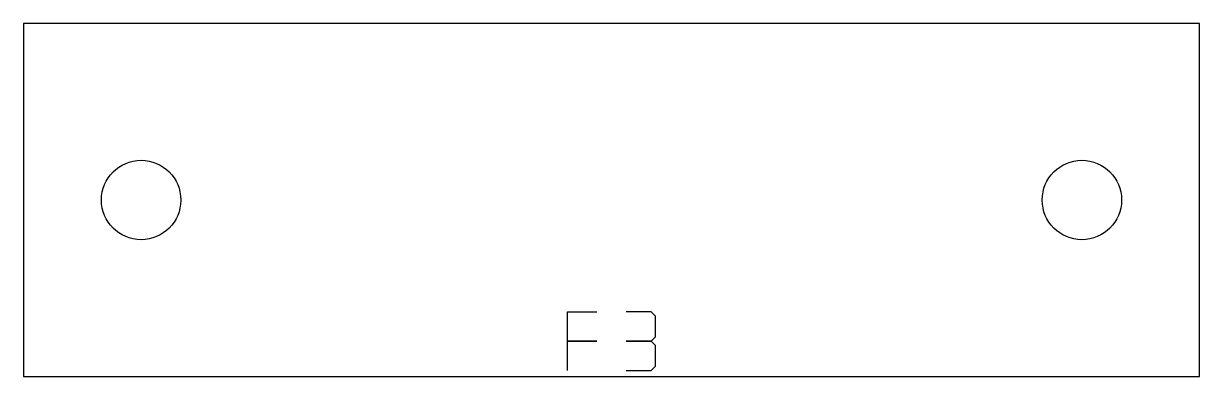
# Model space of a CAD drawing. Header units: millimetres. Extents: x -40 to 160, y 250 to 310.
import ezdxf

# ---------------------------------------------------------------- set-up
doc = ezdxf.new("R2010")
doc.units = ezdxf.units.MM

msp = doc.modelspace()

# ---------------------------------------------------------------- linework, layer by layer
at = {"color": 7, "linetype": 'Continuous', "lineweight": 25}
for p, q in [((160, 310), (-40, 310)), ((-40, 310), (-40, 250)), ((160, 250), (160, 310)), ((-40, 250), (160, 250))]:
    msp.add_line(p, q, dxfattribs=at)
for centre in [(-20, 280), (140, 280)]:
    msp.add_circle(centre, 6.75, dxfattribs=at)
at = {"layer": 'MARK'}
for p, q in [((52.5, 256), (52.5, 261)), ((52.5, 261), (57.5, 261)), ((66.75, 261), (62.5, 261)), ((67.5, 260.25), (66.75, 261)), ((67.5, 256.75), (67.5, 260.25)), ((52.5, 251), (52.5, 256)), ((52.5, 256), (57.5, 256)), ((57.5, 256), (52.5, 256)), ((66.75, 256), (62.5, 256)), ((62.5, 256), (66.75, 256)), ((66.75, 256), (67.5, 256.75)), ((67.5, 255.25), (66.75, 256)), ((67.5, 251.75), (67.5, 255.25)), ((62.5, 251), (66.75, 251)), ((66.75, 251), (67.5, 251.75))]:
    msp.add_line(p, q, dxfattribs=at)

doc.saveas('drawing.dxf')
